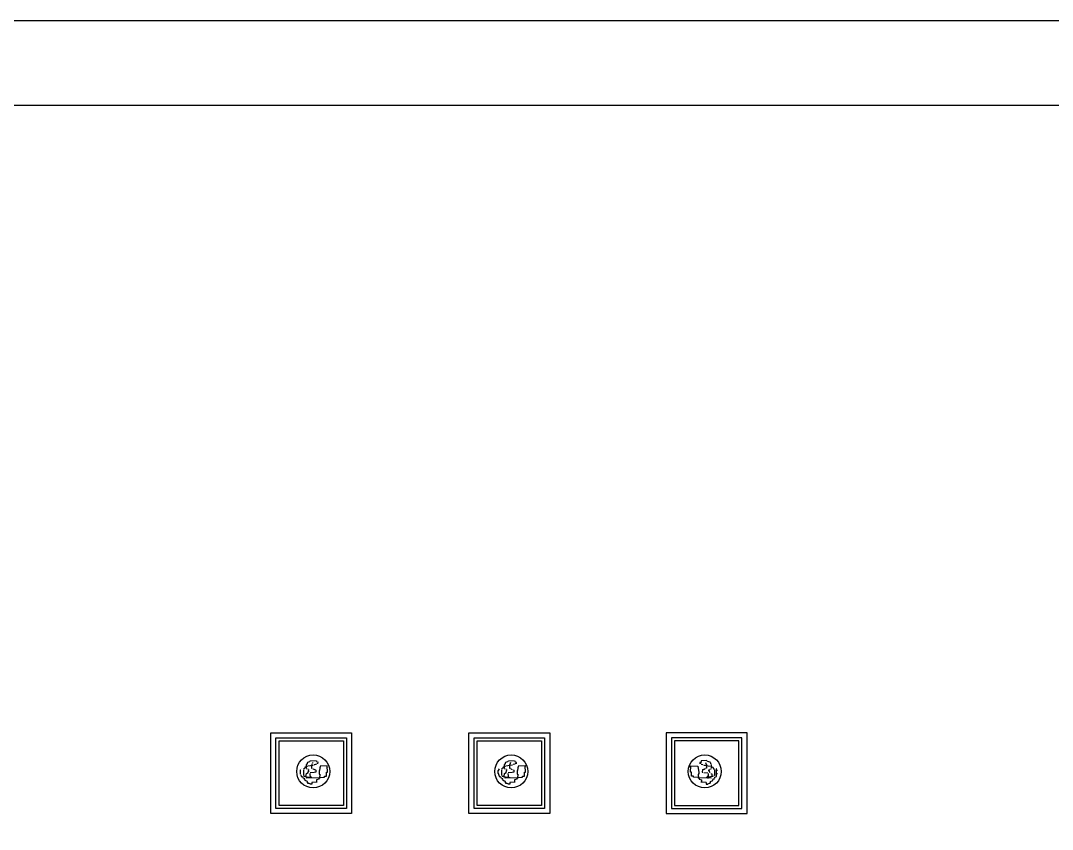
# Model space of a CAD drawing. Header units: inches. Extents: x 4.1 to 46.6, y 13.1 to 37.9.
# Drawn here: x 18.974 to 23.066, y 34.693 to 37.899 of the extents above; entities that cross this region are included whole.
import ezdxf

# ---------------------------------------------------------------- set-up
doc = ezdxf.new("R2010")
doc.units = ezdxf.units.IN
doc.header["$MEASUREMENT"] = 0
doc.layers.add('4', color=4, linetype='Continuous')
doc.layers.add('kadrbm', color=4, linetype='Continuous')

# ---------------------------------------------------------------- blocks, each defined once
blk = doc.blocks.new('kadrbm')
at = {"layer": 'kadrbm', "color": 4}
blk.add_lwpolyline([(0, 0), (0, 24.7972), (21, 24.7972), (21, 0), (0, 0)], close=True, dxfattribs=at)
blk.add_lwpolyline([(20.6631, 0.3257), (20.6631, 24.4603), (0.3369, 24.4603), (0.3369, 0.3257), (20.6631, 0.3257)], dxfattribs=at)

msp = doc.modelspace()

# ---------------------------------------------------------------- linework, layer by layer
at = {"layer": '4'}
for p, q in [((20.1106, 34.9418), (20.1019, 34.9387)), ((20.1074, 34.9355), (20.1074, 34.9497)), ((20.1082, 34.9512), (20.109, 34.9512)), ((20.109, 34.9512), (20.1129, 34.9591)), ((20.109, 34.9536), (20.1129, 34.9536)), ((20.1129, 34.9591), (20.1208, 34.9614)), ((20.1341, 34.9465), (20.1129, 34.9434)), ((20.1129, 34.9434), (20.1129, 34.9426)), ((20.1169, 34.9449), (20.1169, 34.9442)), ((20.1184, 34.9599), (20.1184, 34.9614)), ((20.1231, 34.9638), (20.1459, 34.9653)), ((20.1231, 34.9622), (20.1231, 34.9638)), ((20.1255, 34.9638), (20.1255, 34.9646)), ((20.1286, 34.9528), (20.1279, 34.9355)), ((20.1286, 34.9497), (20.1279, 34.9497)), ((20.1294, 34.9528), (20.1286, 34.9528)), ((20.1318, 34.9583), (20.1318, 34.9551)), ((20.1491, 34.9512), (20.1389, 34.9481)), ((20.1389, 34.9481), (20.1389, 34.9473)), ((20.142, 34.9497), (20.142, 34.9481)), ((20.1451, 34.9504), (20.1451, 34.9497)), ((20.1483, 34.9638), (20.1483, 34.9622)), ((20.1483, 34.9622), (20.1506, 34.9622)), ((20.153, 34.9606), (20.1514, 34.952)), ((20.153, 34.9575), (20.1538, 34.9575)), ((20.1624, 34.9434), (20.1601, 34.9261)), ((20.1899, 34.9449), (20.1624, 34.9434)), ((20.1703, 34.9449), (20.1703, 34.9434)), ((20.1907, 34.9191), (20.1899, 34.9449)), ((20.896, 34.9418), (20.8873, 34.9387)), ((20.8928, 34.9355), (20.8928, 34.9497)), ((20.8936, 34.9512), (20.8944, 34.9512)), ((20.8944, 34.9512), (20.8983, 34.9591)), ((20.8944, 34.9536), (20.8983, 34.9536)), ((20.8983, 34.9591), (20.9062, 34.9614)), ((20.9242, 34.9473), (20.8983, 34.9434)), ((20.8983, 34.9434), (20.8983, 34.9426)), ((20.8999, 34.9442), (20.8999, 34.9434)), ((20.9038, 34.9599), (20.9038, 34.9614)), ((20.9085, 34.9638), (20.9313, 34.9653)), ((20.9085, 34.9622), (20.9085, 34.9638)), ((20.9125, 34.9646), (20.9125, 34.9653)), ((20.9132, 34.9497), (20.9132, 34.9355)), ((20.914, 34.9497), (20.9132, 34.9497)), ((20.9172, 34.9583), (20.914, 34.9497)), ((20.9172, 34.9551), (20.9148, 34.9551)), ((20.9195, 34.9473), (20.9195, 34.9465)), ((20.9242, 34.9481), (20.9242, 34.9473)), ((20.9345, 34.9512), (20.9274, 34.9497)), ((20.9329, 34.9512), (20.9329, 34.9504)), ((20.9337, 34.9638), (20.9337, 34.9622)), ((20.9337, 34.9622), (20.936, 34.9622)), ((20.9384, 34.9606), (20.9368, 34.952)), ((20.9384, 34.9575), (20.9392, 34.9575)), ((20.9392, 34.9575), (20.9392, 34.9528)), ((20.9478, 34.9434), (20.9454, 34.9261)), ((20.9753, 34.9449), (20.9478, 34.9434)), ((20.9557, 34.9449), (20.9557, 34.9434)), ((20.9761, 34.9191), (20.9753, 34.9449)), ((20.9784, 34.9426), (20.9753, 34.9426)), ((21.6289, 34.9395), (21.6289, 34.9426)), ((21.6313, 34.9191), (21.6321, 34.9449)), ((21.6321, 34.9449), (21.6595, 34.9434)), ((21.6517, 34.9449), (21.6517, 34.9434)), ((21.6595, 34.9434), (21.6635, 34.9183)), ((21.6682, 34.9575), (21.6682, 34.9528)), ((21.669, 34.9575), (21.6682, 34.9575)), ((21.6737, 34.9638), (21.6705, 34.952)), ((21.6737, 34.9622), (21.6713, 34.9622)), ((21.6729, 34.9512), (21.68, 34.9497)), ((21.6949, 34.9653), (21.6737, 34.9638)), ((21.676, 34.9653), (21.676, 34.9638)), ((21.6768, 34.9504), (21.6768, 34.9497)), ((21.6831, 34.9481), (21.6831, 34.9473)), ((21.6831, 34.9473), (21.709, 34.9434)), ((21.6878, 34.9473), (21.6878, 34.9465)), ((21.6902, 34.9583), (21.6933, 34.9497)), ((21.6902, 34.9551), (21.6925, 34.9551)), ((21.6933, 34.9497), (21.6941, 34.9497)), ((21.6941, 34.9497), (21.6941, 34.9355)), ((21.6988, 34.9622), (21.6988, 34.9638)), ((21.709, 34.9591), (21.6988, 34.9622)), ((21.7035, 34.9599), (21.7035, 34.9614)), ((21.7051, 34.9591), (21.7051, 34.9599)), ((21.7051, 34.9449), (21.7051, 34.9442)), ((21.7129, 34.9512), (21.709, 34.9591)), ((21.7129, 34.9536), (21.709, 34.9536)), ((21.709, 34.9434), (21.709, 34.9426)), ((21.7114, 34.9418), (21.72, 34.9387)), ((21.7145, 34.9497), (21.7137, 34.9497)), ((21.7145, 34.9355), (21.7145, 34.9497)), ((20.0831, 34.9261), (20.0839, 34.9261)), ((20.0839, 34.9143), (20.0831, 34.9143)), ((20.0839, 34.912), (20.0839, 34.9285)), ((20.0839, 34.9285), (20.0855, 34.9285)), ((20.0847, 34.912), (20.0839, 34.912)), ((20.0878, 34.9018), (20.0862, 34.9089)), ((20.087, 34.9065), (20.0862, 34.9065)), ((20.0878, 34.9324), (20.0878, 34.9332)), ((20.0949, 34.8994), (20.0878, 34.9018)), ((20.0894, 34.8994), (20.0894, 34.9018)), ((20.0957, 34.923), (20.0949, 34.923)), ((20.0949, 34.9096), (20.0957, 34.9096)), ((20.0957, 34.9285), (20.0957, 34.9065)), ((20.0996, 34.9324), (20.0964, 34.9324)), ((20.098, 34.9034), (20.1019, 34.9034)), ((20.1019, 34.9387), (20.0996, 34.9324)), ((20.1019, 34.9363), (20.0996, 34.9363)), ((20.1019, 34.9034), (20.1019, 34.9018)), ((20.1019, 34.9018), (20.1294, 34.8987)), ((20.1059, 34.9018), (20.1082, 34.9136)), ((20.1059, 34.912), (20.1082, 34.912)), ((20.109, 34.9332), (20.1082, 34.9332)), ((20.1082, 34.9136), (20.1145, 34.9175)), ((20.109, 34.9316), (20.109, 34.9332)), ((20.1145, 34.9308), (20.1129, 34.9308)), ((20.1129, 34.9159), (20.1129, 34.9175)), ((20.1145, 34.9175), (20.1177, 34.93)), ((20.1145, 34.9183), (20.1161, 34.9183)), ((20.1177, 34.9238), (20.1184, 34.9238)), ((20.1216, 34.9136), (20.1231, 34.8971)), ((20.1216, 34.9042), (20.1231, 34.9042)), ((20.1381, 34.9175), (20.1224, 34.9167)), ((20.1255, 34.9026), (20.1255, 34.8994)), ((20.1279, 34.9355), (20.131, 34.9355)), ((20.1302, 34.9175), (20.1302, 34.9167)), ((20.1326, 34.9332), (20.1326, 34.9324)), ((20.1326, 34.9324), (20.1436, 34.9293)), ((20.1444, 34.9198), (20.1381, 34.9183)), ((20.1381, 34.9183), (20.1381, 34.9175)), ((20.1389, 34.93), (20.1389, 34.9293)), ((20.142, 34.9198), (20.142, 34.9183)), ((20.1436, 34.9293), (20.1436, 34.9277)), ((20.1436, 34.9277), (20.1444, 34.9277)), ((20.1444, 34.9277), (20.1444, 34.9198)), ((20.1585, 34.9261), (20.1577, 34.912)), ((20.1585, 34.9183), (20.1577, 34.9183)), ((20.1577, 34.912), (20.1608, 34.912)), ((20.1601, 34.9261), (20.1585, 34.9261)), ((20.1624, 34.9371), (20.1601, 34.9371)), ((20.1608, 34.912), (20.1601, 34.8947)), ((20.1608, 34.9057), (20.1601, 34.9057)), ((20.1624, 34.8987), (20.1797, 34.9002)), ((20.1703, 34.8987), (20.1703, 34.9002)), ((20.1797, 34.9002), (20.1797, 34.9034)), ((20.1797, 34.9034), (20.1876, 34.9034)), ((20.1876, 34.9034), (20.1876, 34.9191)), ((20.1876, 34.9191), (20.1907, 34.9191)), ((20.1907, 34.9269), (20.1923, 34.9269)), ((20.1923, 34.9395), (20.193, 34.9395)), ((20.8685, 34.9261), (20.8693, 34.9261)), ((20.8685, 34.9143), (20.8685, 34.9261)), ((20.8693, 34.9143), (20.8685, 34.9143)), ((20.8693, 34.9261), (20.8732, 34.9332)), ((20.8693, 34.9285), (20.8708, 34.9285)), ((20.8732, 34.9018), (20.8693, 34.9143)), ((20.8716, 34.9089), (20.8701, 34.9089)), ((20.8724, 34.9065), (20.8716, 34.9065)), ((20.8803, 34.8994), (20.8732, 34.9018)), ((20.8748, 34.8994), (20.8748, 34.9018)), ((20.881, 34.923), (20.8803, 34.923)), ((20.8803, 34.9096), (20.881, 34.9096)), ((20.881, 34.9285), (20.881, 34.9065)), ((20.885, 34.9324), (20.8818, 34.9324)), ((20.8834, 34.9034), (20.8873, 34.9034)), ((20.8873, 34.9387), (20.885, 34.9324)), ((20.8873, 34.9363), (20.885, 34.9363)), ((20.8873, 34.9034), (20.8873, 34.9018)), ((20.8873, 34.9018), (20.9148, 34.8987)), ((20.8913, 34.9018), (20.8936, 34.9136)), ((20.8913, 34.912), (20.8936, 34.912)), ((20.8944, 34.9332), (20.8936, 34.9332)), ((20.8936, 34.9136), (20.8999, 34.9175)), ((20.8944, 34.9316), (20.8944, 34.9332)), ((20.8999, 34.9308), (20.8983, 34.9308)), ((20.8983, 34.9159), (20.8983, 34.9175)), ((20.8999, 34.9175), (20.903, 34.93)), ((20.8999, 34.9183), (20.9015, 34.9183)), ((20.9038, 34.9277), (20.903, 34.9277)), ((20.907, 34.9136), (20.9085, 34.8971)), ((20.907, 34.9042), (20.9085, 34.9042)), ((20.9235, 34.9175), (20.9077, 34.9167)), ((20.9132, 34.9355), (20.9164, 34.9355)), ((20.9156, 34.9175), (20.9156, 34.9167)), ((20.918, 34.9332), (20.918, 34.9324)), ((20.918, 34.9324), (20.9242, 34.93)), ((20.9195, 34.9324), (20.9195, 34.9316)), ((20.9297, 34.9198), (20.9235, 34.9183)), ((20.9235, 34.9183), (20.9235, 34.9175)), ((20.9274, 34.9198), (20.9274, 34.9183)), ((20.929, 34.9293), (20.929, 34.9277)), ((20.929, 34.9277), (20.9297, 34.9277)), ((20.9297, 34.9277), (20.9297, 34.9198)), ((20.9439, 34.9261), (20.9431, 34.912)), ((20.9439, 34.9183), (20.9431, 34.9183)), ((20.9431, 34.912), (20.9462, 34.912)), ((20.9454, 34.9261), (20.9439, 34.9261)), ((20.9478, 34.9371), (20.9454, 34.9371)), ((20.9462, 34.912), (20.9454, 34.8947)), ((20.9462, 34.9057), (20.9454, 34.9057)), ((20.9478, 34.8987), (20.9651, 34.9002)), ((20.9557, 34.8987), (20.9557, 34.9002)), ((20.9651, 34.9034), (20.9729, 34.9034)), ((20.9651, 34.9002), (20.9651, 34.9034)), ((20.9729, 34.9191), (20.9761, 34.9191)), ((20.9729, 34.9034), (20.9729, 34.9191)), ((20.9761, 34.9269), (20.9776, 34.9269)), ((21.6297, 34.9395), (21.6289, 34.9395)), ((21.6313, 34.9269), (21.6297, 34.9269)), ((21.6344, 34.9191), (21.6313, 34.9191)), ((21.6344, 34.9034), (21.6344, 34.9191)), ((21.6423, 34.9034), (21.6344, 34.9034)), ((21.6423, 34.9002), (21.6423, 34.9034)), ((21.6595, 34.8987), (21.6423, 34.9002)), ((21.6517, 34.8987), (21.6517, 34.9002)), ((21.6595, 34.9371), (21.6619, 34.9371)), ((21.6611, 34.912), (21.6619, 34.8947)), ((21.6643, 34.912), (21.6611, 34.912)), ((21.6611, 34.9057), (21.6619, 34.9057)), ((21.6619, 34.9261), (21.6635, 34.9261)), ((21.6635, 34.9183), (21.6643, 34.9183)), ((21.6643, 34.9183), (21.6643, 34.912)), ((21.6784, 34.9293), (21.6776, 34.9198)), ((21.6784, 34.9277), (21.6776, 34.9277)), ((21.6776, 34.9198), (21.68, 34.9198)), ((21.6894, 34.9324), (21.6784, 34.9293)), ((21.6831, 34.93), (21.6831, 34.9293)), ((21.6839, 34.9183), (21.6839, 34.9175)), ((21.6839, 34.9175), (21.6996, 34.9167)), ((21.6855, 34.9316), (21.6855, 34.93)), ((21.6894, 34.9332), (21.6894, 34.9324)), ((21.6941, 34.9355), (21.691, 34.9355)), ((21.6917, 34.9175), (21.6917, 34.9167)), ((21.72, 34.9018), (21.6925, 34.8987)), ((21.6988, 34.9042), (21.6988, 34.8971)), ((21.7004, 34.9042), (21.6988, 34.9042)), ((21.7004, 34.9136), (21.7004, 34.9042)), ((21.7035, 34.9277), (21.7043, 34.9277)), ((21.7035, 34.9238), (21.7035, 34.9277)), ((21.7074, 34.9175), (21.7043, 34.93)), ((21.7059, 34.9198), (21.7043, 34.9198)), ((21.7074, 34.9308), (21.709, 34.9308)), ((21.709, 34.9175), (21.7074, 34.9175)), ((21.7129, 34.9316), (21.7129, 34.9332)), ((21.7137, 34.9355), (21.7145, 34.9355)), ((21.7137, 34.912), (21.7137, 34.9136)), ((21.7161, 34.912), (21.7137, 34.912)), ((21.7161, 34.9018), (21.7161, 34.912)), ((21.72, 34.9387), (21.7224, 34.9324)), ((21.72, 34.9363), (21.7224, 34.9363)), ((21.72, 34.9034), (21.72, 34.9018)), ((21.7224, 34.9324), (21.7255, 34.9324)), ((21.7263, 34.9065), (21.7239, 34.9065)), ((21.7263, 34.9285), (21.7263, 34.9065)), ((21.7263, 34.923), (21.7271, 34.923)), ((21.7271, 34.9096), (21.7263, 34.9096)), ((21.7271, 34.8994), (21.7342, 34.9018)), ((21.7326, 34.8994), (21.7326, 34.9018)), ((21.7342, 34.9018), (21.7342, 34.9332)), ((21.7349, 34.9324), (21.7342, 34.9324)), ((21.7342, 34.9049), (21.7349, 34.9049)), ((21.7373, 34.912), (21.7381, 34.912)), ((21.7389, 34.9261), (21.7381, 34.9261)), ((21.7381, 34.9143), (21.7389, 34.9143)), ((20.0949, 34.8963), (20.0949, 34.8994)), ((20.1012, 34.8932), (20.0957, 34.8932)), ((20.1027, 34.8869), (20.1012, 34.8932)), ((20.1027, 34.8885), (20.1012, 34.8885)), ((20.1114, 34.883), (20.1027, 34.8869)), ((20.1043, 34.8845), (20.1043, 34.8869)), ((20.1098, 34.8963), (20.1098, 34.8987)), ((20.1624, 34.8971), (20.1098, 34.8963)), ((20.1114, 34.8775), (20.1114, 34.883)), ((20.1224, 34.8736), (20.1114, 34.8775)), ((20.1145, 34.8736), (20.1145, 34.8775)), ((20.1224, 34.872), (20.1224, 34.8736)), ((20.1294, 34.872), (20.1224, 34.872)), ((20.1499, 34.8798), (20.1286, 34.879)), ((20.1286, 34.879), (20.1286, 34.8751)), ((20.1286, 34.8751), (20.1294, 34.8751)), ((20.1294, 34.8987), (20.1294, 34.8963)), ((20.1294, 34.8751), (20.1294, 34.872)), ((20.1569, 34.8916), (20.1475, 34.8892)), ((20.1475, 34.8892), (20.1475, 34.879)), ((20.1499, 34.89), (20.1499, 34.8892)), ((20.1569, 34.8947), (20.1569, 34.8916)), ((20.8803, 34.8963), (20.8803, 34.8994)), ((20.8865, 34.8932), (20.881, 34.8932)), ((20.8881, 34.8869), (20.8865, 34.8932)), ((20.8881, 34.8885), (20.8865, 34.8885)), ((20.8968, 34.883), (20.8881, 34.8869)), ((20.8928, 34.883), (20.8928, 34.8845)), ((20.8952, 34.8963), (20.8952, 34.8987)), ((20.9478, 34.8971), (20.8952, 34.8963)), ((20.8968, 34.8775), (20.8968, 34.883)), ((20.9077, 34.8736), (20.8968, 34.8775)), ((20.8999, 34.8736), (20.8999, 34.8775)), ((20.9077, 34.872), (20.9077, 34.8736)), ((20.9148, 34.872), (20.9077, 34.872)), ((20.9132, 34.8994), (20.9132, 34.8987)), ((20.9352, 34.8798), (20.914, 34.879)), ((20.914, 34.879), (20.9148, 34.872)), ((20.914, 34.8751), (20.9148, 34.8751)), ((20.9148, 34.8987), (20.9148, 34.8963)), ((20.9423, 34.8916), (20.9329, 34.8892)), ((20.9329, 34.8892), (20.9329, 34.879)), ((20.9352, 34.89), (20.9352, 34.8892)), ((20.9423, 34.8947), (20.9423, 34.8916)), ((21.7122, 34.8963), (21.6595, 34.8971)), ((21.665, 34.8947), (21.665, 34.8916)), ((21.665, 34.8916), (21.6745, 34.8892)), ((21.6721, 34.89), (21.6721, 34.8892)), ((21.6933, 34.879), (21.6721, 34.8798)), ((21.6745, 34.8892), (21.6745, 34.879)), ((21.6925, 34.8987), (21.6925, 34.8963)), ((21.6933, 34.879), (21.6925, 34.872)), ((21.6933, 34.8751), (21.6925, 34.8751)), ((21.6925, 34.872), (21.6996, 34.872)), ((21.6996, 34.8736), (21.7106, 34.8775)), ((21.6996, 34.872), (21.6996, 34.8736)), ((21.7012, 34.8947), (21.7012, 34.8963)), ((21.702, 34.8987), (21.702, 34.8979)), ((21.7074, 34.8736), (21.7074, 34.8775)), ((21.7106, 34.883), (21.7192, 34.8869)), ((21.7106, 34.8775), (21.7106, 34.883)), ((21.7122, 34.8963), (21.7122, 34.8987)), ((21.7145, 34.883), (21.7145, 34.8845)), ((21.7192, 34.8869), (21.7208, 34.8932)), ((21.7192, 34.8885), (21.7208, 34.8885)), ((21.7208, 34.8932), (21.7263, 34.8932)), ((21.7271, 34.8963), (21.7271, 34.8994))]:
    msp.add_line(p, q, dxfattribs=at)
for points in [[(19.967, 34.7551), (19.967, 35.0751), (20.287, 35.0751), (20.287, 34.7551)], [(20.7524, 34.7551), (20.7524, 35.0751), (21.0724, 35.0751), (21.0724, 34.7551)], [(21.8549, 34.7551), (21.8549, 35.0751), (21.5349, 35.0751), (21.5349, 34.7551)], [(19.987, 34.7751), (19.987, 35.0551), (20.267, 35.0551), (20.267, 34.7751)], [(19.999, 34.7871), (19.999, 35.0431), (20.255, 35.0431), (20.255, 34.7871)], [(20.7724, 34.7751), (20.7724, 35.0551), (21.0524, 35.0551), (21.0524, 34.7751)], [(20.7844, 34.7871), (20.7844, 35.0431), (21.0404, 35.0431), (21.0404, 34.7871)], [(21.8349, 34.7751), (21.8349, 35.0551), (21.5549, 35.0551), (21.5549, 34.7751)], [(21.8229, 34.7871), (21.8229, 35.0431), (21.5669, 35.0431), (21.5669, 34.7871)]]:
    msp.add_lwpolyline(points, close=True, dxfattribs=at)
for centre in [(20.1345, 34.9223), (20.9199, 34.9223), (21.6874, 34.9223)]:
    msp.add_circle(centre, 0.0654, dxfattribs=at)

# ---------------------------------------------------------------- block references
at = {"layer": 'kadrbm'}
msp.add_blockref('kadrbm', (4.141, 13.1016), dxfattribs=at)

doc.saveas('drawing.dxf')
